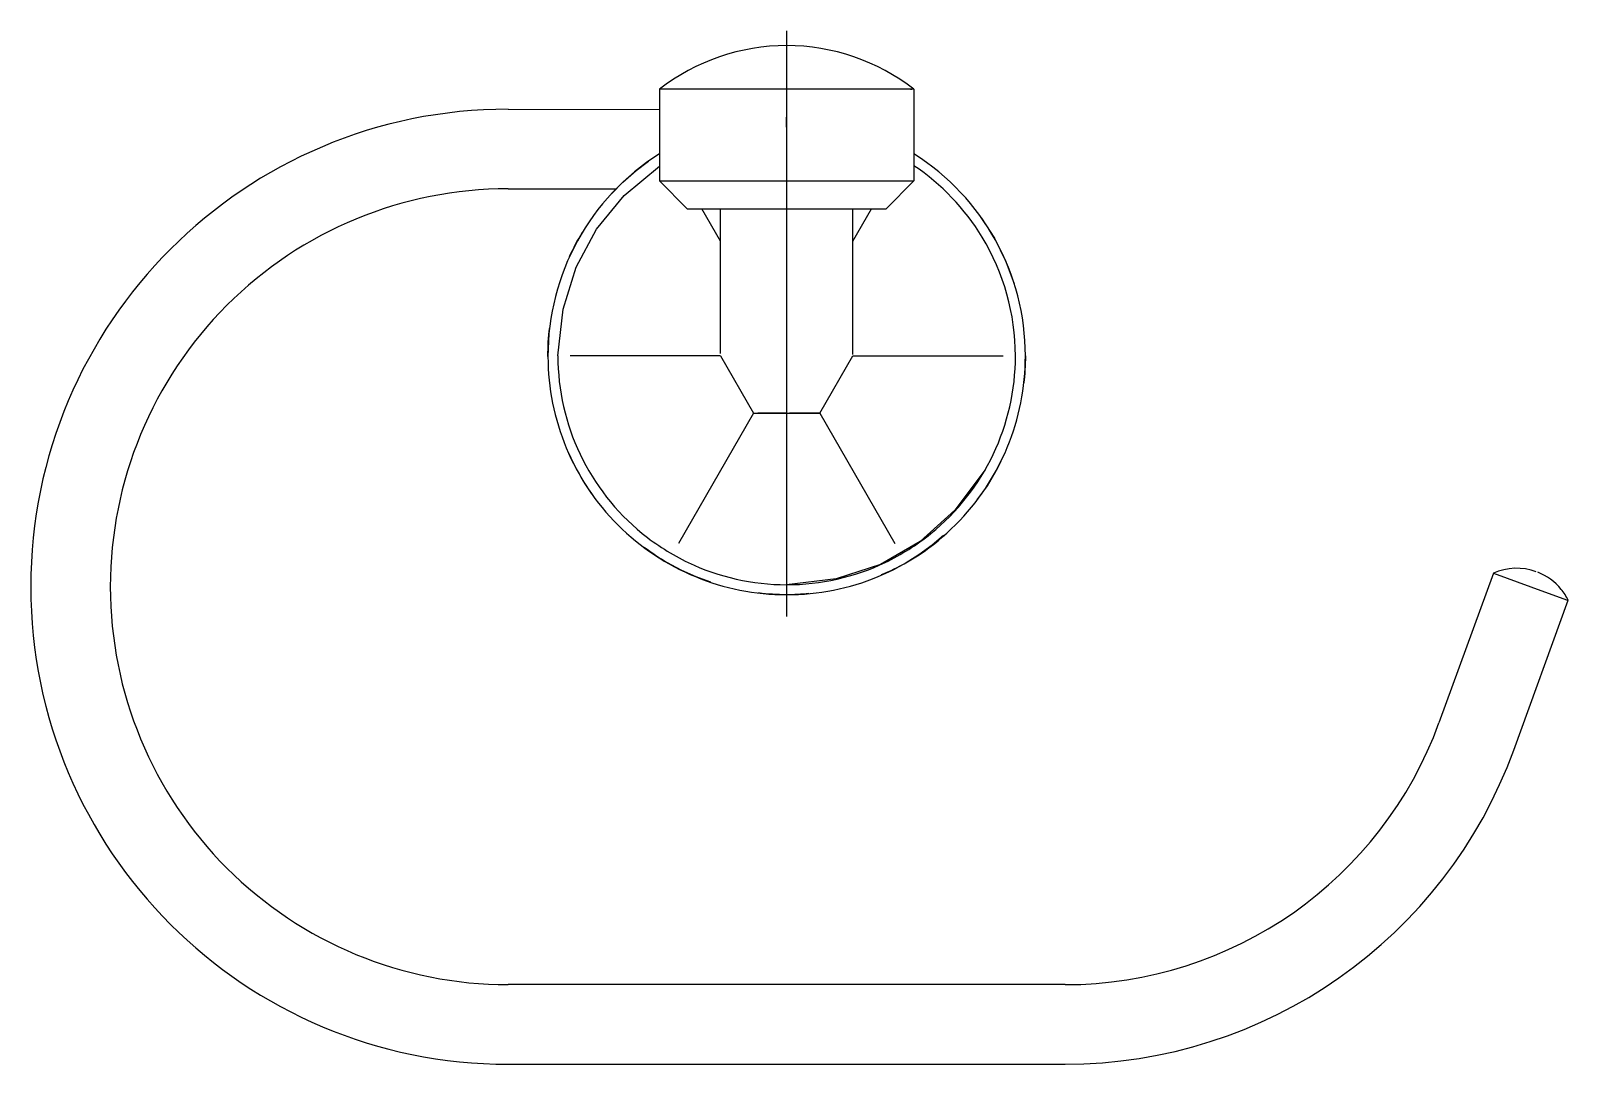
# Model space of a CAD drawing. Extents: x 0.029 to 0.223, y 22.625 to 22.755.
import ezdxf

# ---------------------------------------------------------------- set-up
doc = ezdxf.new("R2010")
doc.units = 0
doc.header["$LTSCALE"] = 0.2
doc.header["$MEASUREMENT"] = 0
doc.linetypes.add('AXES', pattern=[0.54, 0.3, -0.08, 0.08, -0.08])
doc.linetypes.add('CONTINU', pattern=[0])
doc.layers.get('0').update_dxf_attribs({"linetype": 'CONTINUOUS'})
doc.layers.add('DECA_EIXOS', color=5, linetype='AXES')

msp = doc.modelspace()

# ---------------------------------------------------------------- linework, layer by layer
at = {"linetype": 'CONTINU'}
for points in [[(0.12435, 22.75281, 0.166285), (0.10835, 22.74731)], [(0.14035, 22.74731, 0.166293), (0.12435, 22.75281)], [(0.08935, 22.74481, 0.414213), (0.02935, 22.68481)], [(0.10835, 22.73919, 0.258247), (0.09435, 22.71373)], [(0.15435, 22.71381, 0.257568), (0.14035, 22.73919)], [(0.14892, 22.72874, 0.109068), (0.14035, 22.7377)], [(0.08935, 22.73481, 0.414214), (0.03935, 22.68481)], [(0.09706, 22.72628, -0.031295), (0.0987, 22.72936)], [(0.1531, 22.71381, 0.137369), (0.14892, 22.72874)], [(0.09435, 22.71373, -0.037668), (0.09458, 22.71737)], [(0.09435, 22.71373, 0.414221), (0.12435, 22.68381)], [(0.0956, 22.71381, 0.226055), (0.1062, 22.69151)], [(0.12435, 22.68381, 0.415187), (0.15435, 22.71381)], [(0.14246, 22.69148, 0.226617), (0.1531, 22.71381)], [(0.15435, 22.71381, -0.038796), (0.15412, 22.71032)], [(0.1062, 22.69151, 0.059745), (0.11198, 22.68785)], [(0.13671, 22.68785, 0.059335), (0.14246, 22.69148)], [(0.10937, 22.68782, -0.03942), (0.10646, 22.68975)], [(0.11198, 22.68785, 0.111566), (0.12435, 22.68506)], [(0.12435, 22.68506, 0.111664), (0.13671, 22.68785)], [(0.13935, 22.68783, -0.039007), (0.13623, 22.68629)], [(0.21856, 22.68669, 0.192582), (0.21318, 22.68652)], [(0.22168, 22.68448, 0.12893), (0.21875, 22.68662)], [(0.02935, 22.68481, 0.414213), (0.08935, 22.62481)], [(0.03935, 22.68481, 0.414214), (0.08935, 22.63481)], [(0.12435, 22.68381, -0.035937), (0.12083, 22.68403)], [(0.12713, 22.68395, -0.0341), (0.12435, 22.68381)], [(0.22258, 22.6831, 0.057139), (0.22168, 22.68448)], [(0.15935, 22.63481, 0.315299), (0.20633, 22.66771)], [(0.15935, 22.62481, 0.315299), (0.21573, 22.66429)]]:
    msp.add_lwpolyline(points, format="xyb", dxfattribs=at)
for points in [[(0.10835, 22.74731), (0.10835, 22.73581)], [(0.12435, 22.74731), (0.10835, 22.74731)], [(0.14035, 22.74731), (0.12435, 22.74731)], [(0.13991, 22.74731), (0.14009, 22.74731)], [(0.14035, 22.74731), (0.14034, 22.73581)], [(0.08935, 22.74481), (0.10835, 22.74477)], [(0.12435, 22.74381), (0.12435, 22.74051)], [(0.12435, 22.74256), (0.12435, 22.74381)], [(0.0956, 22.71381), (0.09627, 22.71967), (0.09788, 22.72498), (0.10043, 22.72975), (0.10393, 22.73398), (0.10837, 22.73766)], [(0.10238, 22.73421), (0.10375, 22.73562), (0.10544, 22.7371), (0.107, 22.73827)], [(0.10835, 22.73581), (0.12435, 22.73581)], [(0.10835, 22.73581), (0.11185, 22.73231)], [(0.12435, 22.73581), (0.14034, 22.73581)], [(0.13684, 22.73231), (0.14034, 22.73581)], [(0.08935, 22.73481), (0.10296, 22.73481)], [(0.11185, 22.73231), (0.13684, 22.73231)], [(0.11604, 22.72821), (0.11367, 22.73231)], [(0.11604, 22.7141), (0.11604, 22.73231)], [(0.13266, 22.72821), (0.13503, 22.73231)], [(0.13266, 22.71399), (0.13266, 22.73231)], [(0.14883, 22.73111), (0.15045, 22.72859), (0.15191, 22.72566), (0.15293, 22.72286)], [(0.11604, 22.71381), (0.09715, 22.71381)], [(0.11604, 22.71381), (0.12019, 22.70661)], [(0.12851, 22.70661), (0.13266, 22.71381)], [(0.13266, 22.71381), (0.15155, 22.71381)], [(0.12019, 22.70661), (0.11075, 22.69025)], [(0.12019, 22.70661), (0.12435, 22.70661)], [(0.12111, 22.70661), (0.12072, 22.70661)], [(0.12186, 22.70661), (0.12111, 22.70661)], [(0.12269, 22.70661), (0.12186, 22.70661)], [(0.12344, 22.70661), (0.12269, 22.70661)], [(0.124, 22.70661), (0.12344, 22.70661)], [(0.12435, 22.70661), (0.124, 22.70661)], [(0.12435, 22.70661), (0.12851, 22.70661)], [(0.12526, 22.70661), (0.1247, 22.70661)], [(0.12601, 22.70661), (0.12526, 22.70661)], [(0.12684, 22.70661), (0.12601, 22.70661)], [(0.12759, 22.70661), (0.12684, 22.70661)], [(0.12815, 22.70661), (0.12759, 22.70661)], [(0.12851, 22.70661), (0.12815, 22.70661)], [(0.12851, 22.70661), (0.13795, 22.69025)], [(0.09988, 22.69648), (0.09873, 22.69819), (0.09772, 22.69998), (0.09685, 22.70185)], [(0.15161, 22.7013), (0.15064, 22.69935), (0.14953, 22.69749), (0.14827, 22.69572)], [(0.14928, 22.69948), (0.1455, 22.69442), (0.14114, 22.69048), (0.13616, 22.68761), (0.13056, 22.6858), (0.12435, 22.68506)], [(0.14408, 22.69123), (0.14265, 22.69003), (0.14095, 22.68882), (0.13935, 22.68783)], [(0.1148, 22.68539), (0.11298, 22.68604), (0.11108, 22.6869), (0.10937, 22.68782)], [(0.21318, 22.68652), (0.20633, 22.66771)], [(0.21318, 22.68652), (0.21788, 22.68481)], [(0.21573, 22.66429), (0.22258, 22.6831)], [(0.21788, 22.68481), (0.22235, 22.68318)], [(0.22235, 22.68318), (0.22258, 22.6831)], [(0.15935, 22.63481), (0.08935, 22.63481)], [(0.08935, 22.62481), (0.15935, 22.62481)]]:
    msp.add_lwpolyline(points, dxfattribs=at)
at = {"layer": 'DECA_EIXOS'}
msp.add_lwpolyline([(0.12435, 22.75466), (0.12435, 22.68107)], dxfattribs=at)

doc.saveas('drawing.dxf')
